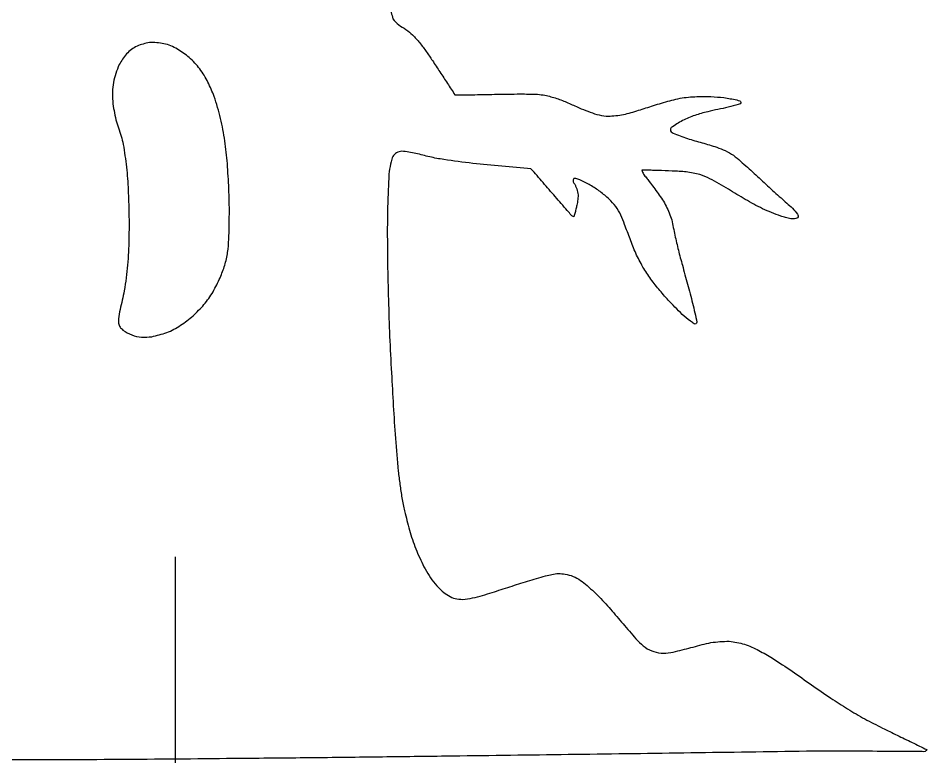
# Model space of a CAD drawing. Extents: x 0 to 290, y 41 to 325.
# Drawn here: x 127.6 to 262.1, y 40.9 to 151.1 of the extents above; entities that cross this region are included whole.
import ezdxf

# ---------------------------------------------------------------- set-up
doc = ezdxf.new("R2010")
doc.units = 0
doc.layers.get('0').update_dxf_attribs({"linetype": 'CONTINUOUS'})

msp = doc.modelspace()

# ---------------------------------------------------------------- linework, layer by layer
at = {"color": 3}
msp.add_lwpolyline([(150.850036, 71.350576), (150.850036, 40.871422)], dxfattribs=at)
at = {"color": 7}
for points, knots in [([(182.315273, 156.694858), (182.335642, 156.056239), (182.376352, 154.77984), (182.591487, 152.870784), (182.910051, 151.63322), (183.069371, 151.014289)], [0, 0, 0, 0, 1.916918, 3.831317, 5.746636, 5.746636, 5.746636, 5.746636]), ([(183.069371, 151.014289), (183.342086, 150.689503), (183.890772, 150.036053), (185.051561, 149.473913), (185.678032, 148.90046), (185.990371, 148.614553)], [0, 0, 0, 0, 1.25833, 2.531683, 3.797769, 3.797769, 3.797769, 3.797769]), ([(185.990371, 148.614553), (186.358465, 148.227799), (187.095479, 147.453424), (188.020979, 146.141764), (188.628488, 145.262909), (188.932256, 144.823462)], [0, 0, 0, 0, 1.599572, 3.202731, 4.80603, 4.80603, 4.80603, 4.80603]), ([(147.06346, 147.493002), (146.43153, 147.35604), (145.167388, 147.082054), (143.583475, 145.866068), (142.912372, 144.765611), (142.576409, 144.214709)], [0, 0, 0, 0, 1.922347, 3.845551, 5.773476, 5.773476, 5.773476, 5.773476]), ([(152.950333, 145.283767), (152.378597, 145.715695), (151.23599, 146.578897), (149.223147, 147.457563), (147.782585, 147.481202), (147.06346, 147.493002)], [0, 0, 0, 0, 2.149771, 4.296285, 6.435921, 6.435921, 6.435921, 6.435921]), ([(156.641236, 139.505267), (156.351602, 140.218111), (155.772501, 141.643391), (154.583828, 143.645846), (153.494676, 144.737949), (152.950333, 145.283767)], [0, 0, 0, 0, 2.308349, 4.615372, 6.920417, 6.920417, 6.920417, 6.920417]), ([(142.576409, 144.214709), (142.238715, 143.345825), (141.562444, 141.605785), (141.513136, 138.766008), (141.904325, 136.948694), (142.100018, 136.039578)], [0, 0, 0, 0, 2.778534, 5.564331, 8.352946, 8.352946, 8.352946, 8.352946]), ([(188.932256, 144.823462), (189.302493, 144.259254), (190.042801, 143.13109), (191.152928, 141.438547), (191.893153, 140.310432), (192.263324, 139.746284)], [0, 0, 0, 0, 2.024513, 4.048124, 6.072376, 6.072376, 6.072376, 6.072376]), ([(192.263324, 139.746284), (193.378802, 139.750393), (195.60979, 139.758609), (198.954957, 139.858985), (201.185929, 139.870211), (202.301404, 139.875824)], [0, 0, 0, 0, 3.346324, 6.692744, 10.0391, 10.0391, 10.0391, 10.0391]), ([(202.301404, 139.875824), (202.667269, 139.870813), (203.39892, 139.86079), (204.499693, 139.865409), (205.223101, 139.74535), (205.584778, 139.685324)], [0, 0, 0, 0, 1.098221, 2.196209, 3.29403, 3.29403, 3.29403, 3.29403]), ([(158.583207, 129.560038), (158.471259, 130.683209), (158.247345, 132.929748), (157.656458, 136.272467), (156.979571, 138.427897), (156.641236, 139.505267)], [0, 0, 0, 0, 3.386306, 6.773203, 10.15793, 10.15793, 10.15793, 10.15793]), ([(205.584778, 139.685324), (206.168732, 139.546489), (207.337042, 139.268723), (208.997643, 138.564709), (210.092955, 138.077211), (210.640789, 137.833382)], [0, 0, 0, 0, 1.79748, 3.596194, 5.396079, 5.396079, 5.396079, 5.396079]), ([(221.35592, 138.063393), (222.150996, 138.313168), (223.740437, 138.812494), (226.177378, 139.419266), (227.845755, 139.48019), (228.679304, 139.510629)], [0, 0, 0, 0, 2.501852, 5.001469, 7.497258, 7.497258, 7.497258, 7.497258]), ([(228.679304, 139.510629), (229.323964, 139.501917), (230.613085, 139.484496), (232.541624, 139.29836), (233.799819, 139.018352), (234.428453, 138.878451)], [0, 0, 0, 0, 1.934017, 3.86744, 5.798018, 5.798018, 5.798018, 5.798018]), ([(234.428453, 138.878451), (234.504955, 138.812103), (234.658365, 138.679053), (234.468226, 138.384901), (234.285352, 138.345647), (234.19054, 138.325296)], [0, 0, 0, 0, 0.26716, 0.535746, 0.824916, 0.824916, 0.824916, 0.824916]), ([(210.640789, 137.833382), (211.072975, 137.654763), (211.937557, 137.297439), (213.260713, 136.81746), (214.182973, 136.653277), (214.643547, 136.571284)], [0, 0, 0, 0, 1.403618, 2.807916, 4.208826, 4.208826, 4.208826, 4.208826]), ([(214.643547, 136.571284), (215.411068, 136.612059), (216.948426, 136.693732), (219.162489, 137.36784), (220.624843, 137.831563), (221.35592, 138.063393)], [0, 0, 0, 0, 2.297113, 4.601158, 6.904574, 6.904574, 6.904574, 6.904574]), ([(229.674138, 137.245796), (229.034852, 137.082368), (227.756392, 136.75554), (225.918346, 135.98926), (224.818733, 135.25719), (224.269018, 134.891216)], [0, 0, 0, 0, 1.978693, 3.957042, 5.934736, 5.934736, 5.934736, 5.934736]), ([(234.19054, 138.325296), (233.696575, 138.174733), (232.708257, 137.873489), (231.178438, 137.617231), (230.175649, 137.369627), (229.674138, 137.245796)], [0, 0, 0, 0, 1.547535, 3.09629, 4.64577, 4.64577, 4.64577, 4.64577]), ([(142.100018, 136.039578), (142.226103, 135.639344), (142.478292, 134.838817), (142.904805, 133.651751), (143.086225, 132.830763), (143.176978, 132.420078)], [0, 0, 0, 0, 1.259063, 2.518314, 3.778743, 3.778743, 3.778743, 3.778743]), ([(224.269018, 134.891216), (224.208809, 134.78944), (224.090246, 134.589025), (224.219891, 134.217206), (224.438183, 134.134388), (224.549264, 134.092244)], [0, 0, 0, 0, 0.341967, 0.673401, 1.016799, 1.016799, 1.016799, 1.016799]), ([(224.549264, 134.092244), (225.246463, 133.805428), (226.642239, 133.231228), (228.8384, 132.674914), (230.27747, 132.222782), (230.996913, 131.996744)], [0, 0, 0, 0, 2.258675, 4.521818, 6.78438, 6.78438, 6.78438, 6.78438]), ([(143.176978, 132.420078), (143.353876, 131.295499), (143.707774, 129.045699), (143.927689, 125.634425), (143.995046, 123.358698), (144.028724, 122.220849)], [0, 0, 0, 0, 3.413539, 6.829029, 10.244437, 10.244437, 10.244437, 10.244437]), ([(230.996913, 131.996744), (231.428396, 131.83864), (232.291003, 131.522563), (233.494195, 130.831211), (234.187485, 130.227317), (234.534287, 129.925233)], [0, 0, 0, 0, 1.37739, 2.753637, 4.131134, 4.131134, 4.131134, 4.131134]), ([(184.397509, 131.417342), (184.129751, 131.367022), (183.593621, 131.266267), (183.020769, 130.62344), (182.885872, 130.102118), (182.818193, 129.840567)], [0, 0, 0, 0, 0.799102, 1.600039, 2.406469, 2.406469, 2.406469, 2.406469]), ([(190.609784, 130.158067), (189.915129, 130.279345), (188.525362, 130.521983), (186.491745, 131.116601), (185.095173, 131.317155), (184.397509, 131.417342)], [0, 0, 0, 0, 2.114258, 4.229906, 6.341794, 6.341794, 6.341794, 6.341794]), ([(158.805316, 118.387142), (158.840721, 119.628888), (158.911544, 122.112756), (158.838684, 125.841145), (158.668363, 128.320449), (158.583207, 129.560038)], [0, 0, 0, 0, 3.72644, 7.454013, 11.181202, 11.181202, 11.181202, 11.181202]), ([(182.818193, 129.840567), (182.713347, 129.357763), (182.503432, 128.391131), (182.442626, 126.907125), (182.396668, 125.920622), (182.373693, 125.427458)], [0, 0, 0, 0, 1.479294, 2.961721, 4.443623, 4.443623, 4.443623, 4.443623]), ([(203.515807, 128.816664), (202.079536, 128.943842), (199.206687, 129.198223), (194.895961, 129.570982), (192.038296, 129.962401), (190.609784, 130.158067)], [0, 0, 0, 0, 4.325865, 8.652656, 12.977505, 12.977505, 12.977505, 12.977505]), ([(234.534287, 129.925233), (235.206619, 129.329817), (236.551505, 128.138789), (238.499664, 126.27634), (239.844059, 125.084269), (240.516269, 124.488222)], [0, 0, 0, 0, 2.694026, 5.388942, 8.083959, 8.083959, 8.083959, 8.083959]), ([(208.894398, 122.617653), (208.296671, 123.306408), (207.101316, 124.683801), (205.308888, 126.750516), (204.113534, 128.12791), (203.515807, 128.816664)], [0, 0, 0, 0, 2.735863, 5.471267, 8.20713, 8.20713, 8.20713, 8.20713]), ([(222.321684, 128.55194), (222.054169, 128.55815), (221.518763, 128.570579), (220.715277, 128.589145), (220.179304, 128.601405), (219.911224, 128.607538)], [0, 0, 0, 0, 0.802762, 1.606651, 2.411101, 2.411101, 2.411101, 2.411101]), ([(219.911224, 128.607538), (219.991087, 128.396093), (220.151901, 127.970321), (220.619351, 127.468336), (220.883049, 127.100625), (221.014713, 126.917027)], [0, 0, 0, 0, 0.671413, 1.351982, 2.03065, 2.03065, 2.03065, 2.03065]), ([(228.528598, 127.951371), (227.849363, 128.097134), (226.489707, 128.388913), (224.402924, 128.470453), (223.015474, 128.524776), (222.321684, 128.55194)], [0, 0, 0, 0, 2.080092, 4.163813, 6.247925, 6.247925, 6.247925, 6.247925]), ([(232.73258, 125.760762), (232.280731, 126.033441), (231.377054, 126.578785), (229.993713, 127.352659), (229.016618, 127.751944), (228.528598, 127.951371)], [0, 0, 0, 0, 1.583639, 3.167201, 4.747351, 4.747351, 4.747351, 4.747351]), ([(209.846898, 127.34544), (209.797957, 127.219772), (209.6954, 126.956426), (209.947991, 126.595919), (210.066165, 126.35078), (210.124887, 126.228969)], [0, 0, 0, 0, 0.380902, 0.798206, 1.210375, 1.210375, 1.210375, 1.210375]), ([(210.751702, 127.165664), (210.652916, 127.201594), (210.453538, 127.274109), (210.152456, 127.369453), (209.945687, 127.353203), (209.846898, 127.34544)], [0, 0, 0, 0, 0.316277, 0.63833, 0.932974, 0.932974, 0.932974, 0.932974]), ([(215.082967, 124.303084), (214.646865, 124.684794), (213.774176, 125.44864), (212.31491, 126.405183), (211.272502, 126.912302), (210.751702, 127.165664)], [0, 0, 0, 0, 1.737305, 3.476548, 5.213093, 5.213093, 5.213093, 5.213093]), ([(221.014713, 126.917027), (221.458211, 126.32865), (222.345128, 125.151998), (223.600651, 123.314681), (224.101054, 121.923202), (224.350862, 121.228556)], [0, 0, 0, 0, 2.212991, 4.425597, 6.631264, 6.631264, 6.631264, 6.631264]), ([(182.373693, 125.427458), (182.333752, 124.249714), (182.253859, 121.893887), (182.256625, 118.357367), (182.272769, 115.999725), (182.280842, 114.8207)], [0, 0, 0, 0, 3.534998, 7.071009, 10.608244, 10.608244, 10.608244, 10.608244]), ([(210.124887, 126.228969), (210.242998, 125.951454), (210.478833, 125.397338), (210.500956, 124.481052), (210.393193, 123.892267), (210.339093, 123.596682)], [0, 0, 0, 0, 0.897663, 1.792369, 2.69435, 2.69435, 2.69435, 2.69435]), ([(240.471396, 121.789613), (239.566865, 122.13716), (237.756979, 122.832569), (235.221338, 124.263231), (233.562158, 125.26159), (232.73258, 125.760762)], [0, 0, 0, 0, 2.903095, 5.80884, 8.714506, 8.714506, 8.714506, 8.714506]), ([(217.368684, 120.551222), (217.192159, 121.012626), (216.8397, 121.933892), (216.131976, 123.251982), (215.432563, 123.952791), (215.082967, 124.303084)], [0, 0, 0, 0, 1.483321, 2.961683, 4.439112, 4.439112, 4.439112, 4.439112]), ([(240.516269, 124.488222), (240.799729, 124.234925), (241.36698, 123.728036), (242.22038, 122.968191), (242.716131, 122.390326), (242.9637, 122.101751)], [0, 0, 0, 0, 1.140808, 2.28295, 3.422273, 3.422273, 3.422273, 3.422273]), ([(209.865524, 121.712849), (209.727476, 121.770565), (209.44502, 121.888657), (209.208852, 122.29081), (208.998936, 122.508997), (208.894398, 122.617653)], [0, 0, 0, 0, 0.43713, 0.894397, 1.348018, 1.348018, 1.348018, 1.348018]), ([(210.339093, 123.596682), (210.29665, 123.385217), (210.211709, 122.962011), (210.036918, 122.33801), (209.922684, 121.921339), (209.865524, 121.712849)], [0, 0, 0, 0, 0.64681, 1.294462, 1.943077, 1.943077, 1.943077, 1.943077]), ([(144.028724, 122.220849), (144.034181, 120.943219), (144.045093, 118.388119), (143.891549, 114.553391), (143.522757, 112.023923), (143.338409, 110.759522)], [0, 0, 0, 0, 3.83338, 7.66628, 11.497164, 11.497164, 11.497164, 11.497164]), ([(224.350862, 121.228556), (224.503411, 120.478608), (224.80841, 118.979207), (225.309596, 116.738978), (225.716361, 115.264245), (225.919736, 114.526907)], [0, 0, 0, 0, 2.295982, 4.590454, 6.884747, 6.884747, 6.884747, 6.884747]), ([(242.701798, 121.42978), (242.449501, 121.408218), (241.941192, 121.364778), (241.201918, 121.577474), (240.714641, 121.718977), (240.471396, 121.789613)], [0, 0, 0, 0, 0.753159, 1.517411, 2.2792, 2.2792, 2.2792, 2.2792]), ([(242.9637, 122.101751), (243.009152, 122.010263), (243.096645, 121.834156), (243.006436, 121.502913), (242.80561, 121.454702), (242.701798, 121.42978)], [0, 0, 0, 0, 0.301871, 0.581079, 0.879858, 0.879858, 0.879858, 0.879858]), ([(220.075478, 114.262464), (219.71234, 114.932458), (218.98568, 116.273155), (218.183054, 118.416609), (217.640122, 119.839735), (217.368684, 120.551222)], [0, 0, 0, 0, 2.28338, 4.569173, 6.85448, 6.85448, 6.85448, 6.85448]), ([(157.511609, 112.682867), (157.757464, 113.289588), (158.249008, 114.50262), (158.668845, 116.429708), (158.759815, 117.734512), (158.805316, 118.387142)], [0, 0, 0, 0, 1.961417, 3.921506, 5.882964, 5.882964, 5.882964, 5.882964]), ([(182.280842, 114.8207), (182.32719, 113.016102), (182.419888, 109.406767), (182.579263, 103.992632), (182.772036, 100.3867), (182.868429, 98.583609)], [0, 0, 0, 0, 5.415638, 10.831688, 16.248489, 16.248489, 16.248489, 16.248489]), ([(225.919736, 114.526907), (226.175379, 113.591532), (226.686687, 111.720711), (227.450181, 108.913933), (227.872873, 107.021834), (228.084098, 106.076327)], [0, 0, 0, 0, 2.909154, 5.818534, 8.724582, 8.724582, 8.724582, 8.724582]), ([(224.012196, 109.1692), (223.530103, 109.69949), (222.565987, 110.759994), (221.23626, 112.453023), (220.462347, 113.659408), (220.075478, 114.262464)], [0, 0, 0, 0, 2.149794, 4.299284, 6.447799, 6.447799, 6.447799, 6.447799]), ([(153.508569, 107.034189), (154.065493, 107.575157), (155.178995, 108.656755), (156.526992, 110.573363), (157.183336, 111.979554), (157.511609, 112.682867)], [0, 0, 0, 0, 2.325959, 4.650468, 6.976414, 6.976414, 6.976414, 6.976414]), ([(143.338409, 110.759522), (143.24013, 110.294277), (143.043579, 109.363813), (142.680483, 107.983678), (142.538619, 107.043521), (142.467753, 106.573884)], [0, 0, 0, 0, 1.42655, 2.853018, 4.276805, 4.276805, 4.276805, 4.276805]), ([(227.406764, 106.026091), (226.995042, 106.335228), (226.17084, 106.95407), (225.075427, 108.047799), (224.366646, 108.795358), (224.012196, 109.1692)], [0, 0, 0, 0, 1.542681, 3.088196, 4.634233, 4.634233, 4.634233, 4.634233]), ([(142.467753, 106.573884), (142.456315, 106.365432), (142.433628, 105.951976), (142.662368, 105.34598), (142.976518, 105.073368), (143.134644, 104.936149)], [0, 0, 0, 0, 0.622864, 1.235422, 1.856242, 1.856242, 1.856242, 1.856242]), ([(147.394224, 103.949218), (148.146731, 104.122326), (149.652842, 104.468796), (151.713207, 105.575646), (152.910097, 106.547993), (153.508569, 107.034189)], [0, 0, 0, 0, 2.308325, 4.62002, 6.931926, 6.931926, 6.931926, 6.931926]), ([(143.134644, 104.936149), (143.55452, 104.662585), (144.39537, 104.114741), (145.900951, 103.825881), (146.896355, 103.908096), (147.394224, 103.949218)], [0, 0, 0, 0, 1.492019, 2.987945, 4.484874, 4.484874, 4.484874, 4.484874]), ([(228.084098, 106.076327), (228.045718, 105.98355), (227.967524, 105.794524), (227.626475, 105.83947), (227.481355, 105.962734), (227.406764, 106.026091)], [0, 0, 0, 0, 0.270882, 0.5519, 0.849095, 0.849095, 0.849095, 0.849095]), ([(182.868429, 98.583609), (182.960004, 96.967847), (183.143154, 93.73634), (183.441223, 88.889986), (183.725967, 85.665613), (183.868342, 84.053398)], [0, 0, 0, 0, 4.855126, 9.710204, 14.565458, 14.565458, 14.565458, 14.565458]), ([(183.868342, 84.053398), (183.949559, 83.393727), (184.111947, 82.074748), (184.392169, 80.099626), (184.674353, 78.800463), (184.81548, 78.15072)], [0, 0, 0, 0, 1.994132, 3.987169, 5.981197, 5.981197, 5.981197, 5.981197]), ([(184.81548, 78.15072), (185.048026, 77.206147), (185.513141, 75.316908), (186.408174, 72.531785), (187.24623, 70.774343), (187.665078, 69.896002)], [0, 0, 0, 0, 2.918638, 5.83756, 8.753961, 8.753961, 8.753961, 8.753961]), ([(187.665078, 69.896002), (187.915678, 69.455575), (188.416872, 68.57473), (189.307249, 67.333724), (190.032776, 66.623666), (190.395578, 66.2686)], [0, 0, 0, 0, 1.520207, 3.040381, 4.560875, 4.560875, 4.560875, 4.560875]), ([(205.664082, 68.528071), (205.98308, 68.612074), (206.62019, 68.779846), (207.606578, 68.934744), (208.263985, 68.85594), (208.592984, 68.816502)], [0, 0, 0, 0, 0.990588, 1.978425, 2.968043, 2.968043, 2.968043, 2.968043]), ([(208.592984, 68.816502), (208.992795, 68.721181), (209.791964, 68.530648), (210.870765, 67.911973), (211.498531, 67.386352), (211.812858, 67.123169)], [0, 0, 0, 0, 1.227712, 2.454036, 3.683835, 3.683835, 3.683835, 3.683835]), ([(197.782462, 66.096727), (198.656027, 66.373937), (200.403224, 66.92838), (203.013789, 67.793744), (204.780664, 68.283299), (205.664082, 68.528071)], [0, 0, 0, 0, 2.749563, 5.499337, 8.248991, 8.248991, 8.248991, 8.248991]), ([(190.395578, 66.2686), (190.688341, 66.045871), (191.272577, 65.601395), (192.283683, 65.103052), (193.023579, 65.077621), (193.39306, 65.064922)], [0, 0, 0, 0, 1.10534, 2.205808, 3.303499, 3.303499, 3.303499, 3.303499]), ([(193.39306, 65.064922), (193.892039, 65.12026), (194.891438, 65.231096), (196.343703, 65.647518), (197.302827, 65.946975), (197.782462, 66.096727)], [0, 0, 0, 0, 1.50341, 3.011158, 4.519364, 4.519364, 4.519364, 4.519364]), ([(211.812858, 67.123169), (212.514945, 66.490045), (213.919574, 65.223388), (215.751127, 63.054446), (216.983, 61.622056), (217.598978, 60.905813)], [0, 0, 0, 0, 2.832774, 5.66738, 8.502359, 8.502359, 8.502359, 8.502359]), ([(217.598978, 60.905813), (217.922203, 60.531425), (218.568666, 59.782633), (219.535198, 58.649322), (220.326254, 58.052354), (220.72092, 57.75452)], [0, 0, 0, 0, 1.485129, 2.970315, 4.449046, 4.449046, 4.449046, 4.449046]), ([(224.901196, 57.347273), (225.775933, 57.562657), (227.52587, 57.993539), (230.128722, 58.776993), (231.936329, 58.841581), (232.838413, 58.873813)], [0, 0, 0, 0, 2.705118, 5.411666, 8.107937, 8.107937, 8.107937, 8.107937]), ([(232.838413, 58.873813), (233.604252, 58.75602), (235.137971, 58.52012), (237.261857, 57.535774), (238.59004, 56.745131), (239.254453, 56.349618)], [0, 0, 0, 0, 2.313671, 4.633509, 6.955599, 6.955599, 6.955599, 6.955599]), ([(220.72092, 57.75452), (221.156872, 57.550709), (222.028647, 57.143146), (223.495279, 57.044384), (224.432232, 57.24624), (224.901196, 57.347273)], [0, 0, 0, 0, 1.434131, 2.86784, 4.304535, 4.304535, 4.304535, 4.304535]), ([(239.254453, 56.349618), (240.231024, 55.719631), (242.184372, 54.459524), (245.005458, 52.409952), (246.932069, 51.110065), (247.895251, 50.460204)], [0, 0, 0, 0, 3.485747, 6.972236, 10.457835, 10.457835, 10.457835, 10.457835]), ([(247.895251, 50.460204), (248.716881, 49.921369), (250.35983, 48.843902), (252.901303, 47.348145), (254.656193, 46.46496), (255.533596, 46.023389)], [0, 0, 0, 0, 2.947544, 5.893978, 8.840126, 8.840126, 8.840126, 8.840126]), ([(255.533596, 46.023389), (256.261831, 45.66667), (257.718247, 44.953258), (259.907919, 43.894036), (261.36602, 43.184679), (262.09498, 42.830044)], [0, 0, 0, 0, 2.432725, 4.865272, 7.297212, 7.297212, 7.297212, 7.297212]), ([(192.998796, 41.876133), (189.399929, 41.828985), (182.202256, 41.73469), (171.405031, 41.607782), (164.206542, 41.542092), (160.607022, 41.509244)], [0, 0, 0, 0, 10.797526, 21.594875, 32.393881, 32.393881, 32.393881, 32.393881]), ([(244.291838, 42.578867), (238.592899, 42.495935), (227.194866, 42.330069), (210.097213, 42.093311), (198.698385, 41.948527), (192.998796, 41.876133)], [0, 0, 0, 0, 17.098626, 34.197719, 51.297866, 51.297866, 51.297866, 51.297866]), ([(261.01294, 42.530889), (259.155385, 42.542631), (255.439896, 42.566119), (249.866188, 42.600085), (246.150026, 42.58594), (244.291838, 42.578867)], [0, 0, 0, 0, 5.572786, 11.14671, 16.721281, 16.721281, 16.721281, 16.721281]), ([(262.09498, 42.830044), (262.017252, 42.720774), (261.85386, 42.491077), (261.414615, 42.537924), (261.146243, 42.533223), (261.01294, 42.530889)], [0, 0, 0, 0, 0.375194, 0.788698, 1.196797, 1.196797, 1.196797, 1.196797]), ([(135.004104, 41.317333), (131.084885, 41.308497), (123.246451, 41.290825), (111.488789, 41.271592), (103.650345, 41.264457), (99.731124, 41.260889)], [0, 0, 0, 0, 11.757687, 23.515363, 35.273029, 35.273029, 35.273029, 35.273029]), ([(160.607022, 41.509244), (157.762611, 41.480924), (152.073415, 41.424279), (143.53912, 41.354878), (137.849162, 41.329849), (135.004104, 41.317333)], [0, 0, 0, 0, 8.533658, 17.068434, 25.603683, 25.603683, 25.603683, 25.603683])]:
    msp.add_open_spline(points, degree=3, knots=knots, dxfattribs=at)

doc.saveas('drawing.dxf')
